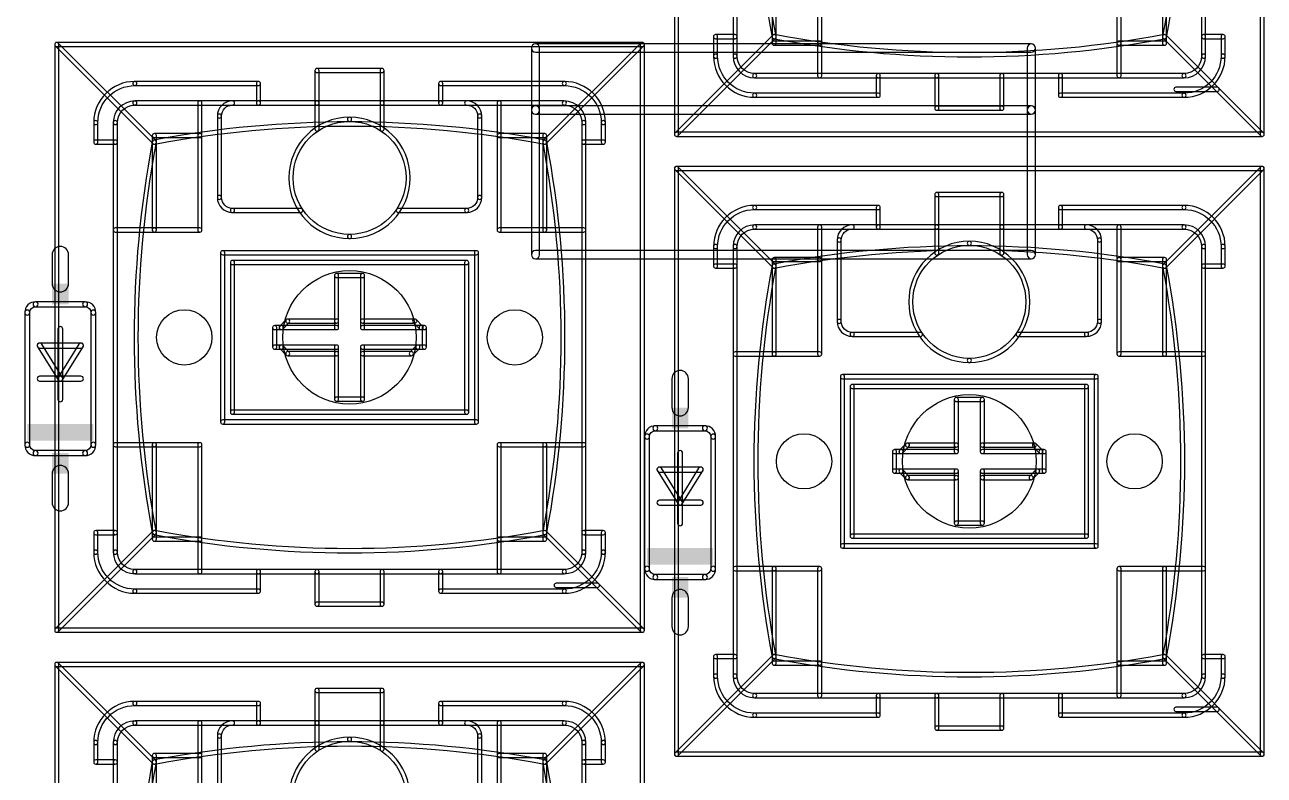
# Model space of a CAD drawing. Extents: x 0 to 160, y 0 to 100.
# Drawn here: x 89.08 to 127.17, y 47.5 to 70.56 of the extents above; entities that cross this region are included whole.
import ezdxf

# ---------------------------------------------------------------- set-up
doc = ezdxf.new("R2010")
doc.units = 0
for name, color, linetype in [('20', 7, 'CONTINUOUS'), ('21', 253, 'CONTINUOUS'), ('51', 253, 'CONTINUOUS')]:
    doc.layers.add(name, color=color, linetype=linetype)

# ---------------------------------------------------------------- blocks, each defined once
blk = doc.blocks.new('RECT')
blk.add_solid([(-0.5, -0.5), (0.5, -0.5), (-0.5, 0.5), (0.5, 0.5)])

msp = doc.modelspace()

# ---------------------------------------------------------------- linework, layer by layer
at = {"layer": '20'}
for centre, radius in [((99.06, 60.96), 2.05), ((93.98, 60.96), 0.85), ((104.14, 60.96), 0.85), ((118.11, 57.15), 2.05), ((113.03, 57.15), 0.85), ((123.19, 57.15), 0.85)]:
    msp.add_circle(centre, radius, dxfattribs=at)
at = {"layer": '21'}
for points in [[(109.1735, 67.2), (109.1735, 85.2, 1), (109.0465, 85.2), (109.0465, 67.2, 1)], [(127.0465, 85.2), (127.0465, 67.2, 1), (127.1735, 67.2), (127.1735, 85.2, 1)], [(110.9735, 70.2), (110.9735, 82.2, 1), (110.8465, 82.2), (110.8465, 70.2, 1)], [(125.2465, 82.2), (125.2465, 70.2, 1), (125.3735, 70.2), (125.3735, 82.2, 1)], [(112.0465, 72.9), (112.0465, 70, 1), (112.1735, 70), (112.1735, 72.9, 1)], [(113.4465, 72.9), (113.4465, 70, 1), (113.5735, 70), (113.5735, 72.9, 1)], [(122.6465, 72.9), (122.6465, 70, 1), (122.7735, 70), (122.7735, 72.9, 1)], [(124.0465, 72.9), (124.0465, 70, 1), (124.1735, 70), (124.1735, 72.9, 1)], [(110.3735, 69.6), (110.3735, 70.2, 1), (110.2465, 70.2), (110.2465, 69.6, 1)], [(110.91, 70.2635), (110.31, 70.2635, 1), (110.31, 70.1365), (110.91, 70.1365, 1)], [(110.9735, 69.6), (110.9735, 70.2, 1), (110.8465, 70.2), (110.8465, 69.6, 1)], [(125.2465, 70.2), (125.2465, 69.6, 1), (125.3735, 69.6), (125.3735, 70.2, 1)], [(125.31, 70.1365), (125.91, 70.1365, 1), (125.91, 70.2635), (125.31, 70.2635, 1)], [(125.8465, 70.2), (125.8465, 69.6, 1), (125.9735, 69.6), (125.9735, 70.2, 1)], [(90.06, 69.8965), (108.06, 69.8965, 1), (108.06, 70.0235), (90.06, 70.0235, 1)], [(90.1235, 51.96), (90.1235, 69.96, 1), (89.9965, 69.96), (89.9965, 51.96, 1)], [(104.775, 69.723), (120.015, 69.723, 1), (120.015, 69.977), (104.775, 69.977, 1)], [(104.902, 67.945), (104.902, 69.85, 1), (104.648, 69.85), (104.648, 67.945, 1)], [(107.9965, 69.96), (107.9965, 51.96, 1), (108.1235, 51.96), (108.1235, 69.96, 1)], [(113.51, 70.0635), (112.11, 70.0635, 1), (112.11, 69.9365), (113.51, 69.9365, 1)], [(113.4465, 70), (113.4465, 69, 1), (113.5735, 69), (113.5735, 70, 1)], [(119.888, 69.85), (119.888, 67.945, 1), (120.142, 67.945), (120.142, 69.85, 1)], [(122.6465, 70), (122.6465, 69, 1), (122.7735, 69), (122.7735, 70, 1)], [(124.11, 70.0635), (122.71, 70.0635, 1), (122.71, 69.9365), (124.11, 69.9365, 1)], [(110.3735, 69.6, 1), (110.2465, 69.6, 0.4142), (111.51, 68.3365, 1), (111.51, 68.4635, -0.4142)], [(110.9735, 69.6, 1), (110.8465, 69.6, 0.4142), (111.51, 68.9365, 1), (111.51, 69.0635, -0.4142)], [(124.71, 68.4635, 1), (124.71, 68.3365, 0.4142), (125.9735, 69.6, 1), (125.8465, 69.6, -0.4142)], [(124.71, 69.0635, 1), (124.71, 68.9365, 0.4142), (125.3735, 69.6, 1), (125.2465, 69.6, -0.4142)], [(98.06, 69.0965), (100.06, 69.0965, 1), (100.06, 69.2235), (98.06, 69.2235, 1)], [(98.1235, 68.16), (98.1235, 69.16, 1), (97.9965, 69.16), (97.9965, 68.16, 1)], [(100.1235, 68.16), (100.1235, 69.16, 1), (99.9965, 69.16), (99.9965, 68.16, 1)], [(115.31, 69.0635), (111.51, 69.0635, 1), (111.51, 68.9365), (115.31, 68.9365, 1)], [(117.11, 69.0635), (115.31, 69.0635, 1), (115.31, 68.9365), (117.11, 68.9365, 1)], [(115.3735, 68.4), (115.3735, 69, 1), (115.2465, 69), (115.2465, 68.4, 1)], [(120.91, 69.0635), (117.11, 69.0635, 1), (117.11, 68.9365), (120.91, 68.9365, 1)], [(117.1735, 68), (117.1735, 69, 1), (117.0465, 69), (117.0465, 68, 1)], [(119.1735, 68), (119.1735, 69, 1), (119.0465, 69), (119.0465, 68, 1)], [(124.71, 69.0635), (120.91, 69.0635, 1), (120.91, 68.9365), (124.71, 68.9365, 1)], [(120.9735, 68.4), (120.9735, 69, 1), (120.8465, 69), (120.8465, 68.4, 1)], [(92.46, 68.6965, 1), (92.46, 68.8235, 0.4142), (91.1965, 67.56, 1), (91.3235, 67.56, -0.4142)], [(92.46, 68.6965), (96.26, 68.6965, 1), (96.26, 68.8235), (92.46, 68.8235, 1)], [(96.3235, 68.16), (96.3235, 68.76, 1), (96.1965, 68.76), (96.1965, 68.16, 1)], [(101.86, 68.6965), (105.66, 68.6965, 1), (105.66, 68.8235), (101.86, 68.8235, 1)], [(101.9235, 68.16), (101.9235, 68.76, 1), (101.7965, 68.76), (101.7965, 68.16, 1)], [(106.7965, 67.56, 1), (106.9235, 67.56, 0.4142), (105.66, 68.8235, 1), (105.66, 68.6965, -0.4142)], [(124.46, 68.5165), (125.73, 68.5165, 1), (125.73, 68.6435), (124.46, 68.6435, 1)], [(92.46, 68.0965, 1), (92.46, 68.2235, 0.4142), (91.7965, 67.56, 1), (91.9235, 67.56, -0.4142)], [(92.46, 68.0965), (96.26, 68.0965, 1), (96.26, 68.2235), (92.46, 68.2235, 1)], [(94.3965, 68.16), (94.3965, 67.16, 1), (94.5235, 67.16), (94.5235, 68.16, 1)], [(95.46, 68.0965, 1), (95.46, 68.2235, 0.4142), (94.9965, 67.76, 1), (95.1235, 67.76, -0.4142)], [(96.26, 68.0965), (98.06, 68.0965, 1), (98.06, 68.2235), (96.26, 68.2235, 1)], [(98.06, 68.0965), (100.06, 68.0965, 1), (100.06, 68.2235), (98.06, 68.2235, 1)], [(98.1235, 67.36), (98.1235, 68.16, 1), (97.9965, 68.16), (97.9965, 67.36, 1)], [(100.06, 68.0965), (101.86, 68.0965, 1), (101.86, 68.2235), (100.06, 68.2235, 1)], [(99.9965, 68.16), (99.9965, 67.36, 1), (100.1235, 67.36), (100.1235, 68.16, 1)], [(101.86, 68.0965), (105.66, 68.0965, 1), (105.66, 68.2235), (101.86, 68.2235, 1)], [(102.9965, 67.76, 1), (103.1235, 67.76, 0.4142), (102.66, 68.2235, 1), (102.66, 68.0965, -0.4142)], [(103.5965, 68.16), (103.5965, 67.16, 1), (103.7235, 67.16), (103.7235, 68.16, 1)], [(106.1965, 67.56, 1), (106.3235, 67.56, 0.4142), (105.66, 68.2235, 1), (105.66, 68.0965, -0.4142)], [(115.31, 68.4635), (111.51, 68.4635, 1), (111.51, 68.3365), (115.31, 68.3365, 1)], [(124.71, 68.4635), (120.91, 68.4635, 1), (120.91, 68.3365), (124.71, 68.3365, 1)], [(95.1235, 65.26), (95.1235, 67.76, 1), (94.9965, 67.76), (94.9965, 65.26, 1)], [(103.1235, 65.26), (103.1235, 67.76, 1), (102.9965, 67.76), (102.9965, 65.26, 1)], [(104.902, 63.5), (104.902, 67.945, 1), (104.648, 67.945), (104.648, 63.5, 1)], [(104.775, 67.818), (120.015, 67.818, 1), (120.015, 68.072), (104.775, 68.072, 1)], [(117.11, 67.9365), (119.11, 67.9365, 1), (119.11, 68.0635), (117.11, 68.0635, 1)], [(119.888, 67.945), (119.888, 63.5, 1), (120.142, 63.5), (120.142, 67.945, 1)], [(91.3235, 66.96), (91.3235, 67.56, 1), (91.1965, 67.56), (91.1965, 66.96, 1)], [(91.9235, 66.96), (91.9235, 67.56, 1), (91.7965, 67.56), (91.7965, 66.96, 1)], [(99.06, 67.5965, 1), (99.06, 67.7235, 1), (99.06, 63.9965, 1), (99.06, 64.1235, -1)], [(99.06, 64.1235, 1), (99.06, 63.9965, 1), (99.06, 67.7235, 1), (99.06, 67.5965, -1)], [(106.1965, 67.56), (106.1965, 66.96, 1), (106.3235, 66.96), (106.3235, 67.56, 1)], [(106.7965, 67.56), (106.7965, 66.96, 1), (106.9235, 66.96), (106.9235, 67.56, 1)], [(92.9965, 67.16), (92.9965, 64.26, 1), (93.1235, 64.26), (93.1235, 67.16, 1)], [(94.46, 67.2235), (93.06, 67.2235, 1), (93.06, 67.0965), (94.46, 67.0965, 1)], [(94.3965, 67.16), (94.3965, 64.26, 1), (94.5235, 64.26), (94.5235, 67.16, 1)], [(103.5965, 67.16), (103.5965, 64.26, 1), (103.7235, 64.26), (103.7235, 67.16, 1)], [(105.06, 67.2235), (103.66, 67.2235, 1), (103.66, 67.0965), (105.06, 67.0965, 1)], [(104.9965, 67.16), (104.9965, 64.26, 1), (105.1235, 64.26), (105.1235, 67.16, 1)], [(127.11, 67.2635), (109.11, 67.2635, 1), (109.11, 67.1365), (127.11, 67.1365, 1)], [(91.86, 67.0235), (91.26, 67.0235, 1), (91.26, 66.8965), (91.86, 66.8965, 1)], [(91.9235, 54.96), (91.9235, 66.96, 1), (91.7965, 66.96), (91.7965, 54.96, 1)], [(106.1965, 66.96), (106.1965, 54.96, 1), (106.3235, 54.96), (106.3235, 66.96, 1)], [(106.26, 66.8965), (106.86, 66.8965, 1), (106.86, 67.0235), (106.26, 67.0235, 1)], [(109.11, 66.0865), (127.11, 66.0865, 1), (127.11, 66.2135), (109.11, 66.2135, 1)], [(109.1735, 48.15), (109.1735, 66.15, 1), (109.0465, 66.15), (109.0465, 48.15, 1)], [(127.0465, 66.15), (127.0465, 48.15, 1), (127.1735, 48.15), (127.1735, 66.15, 1)], [(95.1235, 65.26, 1), (94.9965, 65.26, 0.4142), (95.46, 64.7965, 1), (95.46, 64.9235, -0.4142)], [(102.66, 64.9235, 1), (102.66, 64.7965, 0.4142), (103.1235, 65.26, 1), (102.9965, 65.26, -0.4142)], [(117.11, 65.2865), (119.11, 65.2865, 1), (119.11, 65.4135), (117.11, 65.4135, 1)], [(117.1735, 64.35), (117.1735, 65.35, 1), (117.0465, 65.35), (117.0465, 64.35, 1)], [(119.1735, 64.35), (119.1735, 65.35, 1), (119.0465, 65.35), (119.0465, 64.35, 1)], [(95.46, 64.7965), (97.56, 64.7965, 1), (97.56, 64.9235), (95.46, 64.9235, 1)], [(100.56, 64.7965), (102.66, 64.7965, 1), (102.66, 64.9235), (100.56, 64.9235, 1)], [(111.51, 64.8865, 1), (111.51, 65.0135, 0.4142), (110.2465, 63.75, 1), (110.3735, 63.75, -0.4142)], [(111.51, 64.8865), (115.31, 64.8865, 1), (115.31, 65.0135), (111.51, 65.0135, 1)], [(115.3735, 64.35), (115.3735, 64.95, 1), (115.2465, 64.95), (115.2465, 64.35, 1)], [(120.91, 64.8865), (124.71, 64.8865, 1), (124.71, 65.0135), (120.91, 65.0135, 1)], [(120.9735, 64.35), (120.9735, 64.95, 1), (120.8465, 64.95), (120.8465, 64.35, 1)], [(125.8465, 63.75, 1), (125.9735, 63.75, 0.4142), (124.71, 65.0135, 1), (124.71, 64.8865, -0.4142)], [(111.51, 64.2865, 1), (111.51, 64.4135, 0.4142), (110.8465, 63.75, 1), (110.9735, 63.75, -0.4142)], [(111.51, 64.2865), (115.31, 64.2865, 1), (115.31, 64.4135), (111.51, 64.4135, 1)], [(113.4465, 64.35), (113.4465, 63.35, 1), (113.5735, 63.35), (113.5735, 64.35, 1)], [(114.51, 64.2865, 1), (114.51, 64.4135, 0.4142), (114.0465, 63.95, 1), (114.1735, 63.95, -0.4142)], [(115.31, 64.2865), (117.11, 64.2865, 1), (117.11, 64.4135), (115.31, 64.4135, 1)], [(117.11, 64.2865), (119.11, 64.2865, 1), (119.11, 64.4135), (117.11, 64.4135, 1)], [(117.1735, 63.55), (117.1735, 64.35, 1), (117.0465, 64.35), (117.0465, 63.55, 1)], [(119.11, 64.2865), (120.91, 64.2865, 1), (120.91, 64.4135), (119.11, 64.4135, 1)], [(119.0465, 64.35), (119.0465, 63.55, 1), (119.1735, 63.55), (119.1735, 64.35, 1)], [(120.91, 64.2865), (124.71, 64.2865, 1), (124.71, 64.4135), (120.91, 64.4135, 1)], [(122.0465, 63.95, 1), (122.1735, 63.95, 0.4142), (121.71, 64.4135, 1), (121.71, 64.2865, -0.4142)], [(122.6465, 64.35), (122.6465, 63.35, 1), (122.7735, 63.35), (122.7735, 64.35, 1)], [(125.2465, 63.75, 1), (125.3735, 63.75, 0.4142), (124.71, 64.4135, 1), (124.71, 64.2865, -0.4142)], [(93.06, 64.3235), (91.86, 64.3235, 1), (91.86, 64.1965), (93.06, 64.1965, 1)], [(94.46, 64.3235), (93.06, 64.3235, 1), (93.06, 64.1965), (94.46, 64.1965, 1)], [(105.06, 64.3235), (103.66, 64.3235, 1), (103.66, 64.1965), (105.06, 64.1965, 1)], [(106.26, 64.3235), (105.06, 64.3235, 1), (105.06, 64.1965), (106.26, 64.1965, 1)], [(114.1735, 61.45), (114.1735, 63.95, 1), (114.0465, 63.95), (114.0465, 61.45, 1)], [(122.1735, 61.45), (122.1735, 63.95, 1), (122.0465, 63.95), (122.0465, 61.45, 1)], [(95.2235, 58.36), (95.2235, 63.56, 1), (95.0965, 63.56), (95.0965, 58.36, 1)], [(95.16, 63.4965), (102.96, 63.4965, 1), (102.96, 63.6235), (95.16, 63.6235, 1)], [(102.8965, 63.56), (102.8965, 58.36, 1), (103.0235, 58.36), (103.0235, 63.56, 1)], [(120.015, 63.627), (104.775, 63.627, 1), (104.775, 63.373), (120.015, 63.373, 1)], [(110.3735, 63.15), (110.3735, 63.75, 1), (110.2465, 63.75), (110.2465, 63.15, 1)], [(110.9735, 63.15), (110.9735, 63.75, 1), (110.8465, 63.75), (110.8465, 63.15, 1)], [(118.11, 63.7865, 1), (118.11, 63.9135, 1), (118.11, 60.1865, 1), (118.11, 60.3135, -1)], [(118.11, 60.3135, 1), (118.11, 60.1865, 1), (118.11, 63.9135, 1), (118.11, 63.7865, -1)], [(125.2465, 63.75), (125.2465, 63.15, 1), (125.3735, 63.15), (125.3735, 63.75, 1)], [(125.8465, 63.75), (125.8465, 63.15, 1), (125.9735, 63.15), (125.9735, 63.75, 1)], [(95.5235, 58.66), (95.5235, 63.26, 1), (95.3965, 63.26), (95.3965, 58.66, 1)], [(95.46, 63.1965), (102.66, 63.1965, 1), (102.66, 63.3235), (95.46, 63.3235, 1)], [(102.5965, 63.26), (102.5965, 58.66, 1), (102.7235, 58.66), (102.7235, 63.26, 1)], [(112.0465, 63.35), (112.0465, 60.45, 1), (112.1735, 60.45), (112.1735, 63.35, 1)], [(113.51, 63.4135), (112.11, 63.4135, 1), (112.11, 63.2865), (113.51, 63.2865, 1)], [(113.4465, 63.35), (113.4465, 60.45, 1), (113.5735, 60.45), (113.5735, 63.35, 1)], [(122.6465, 63.35), (122.6465, 60.45, 1), (122.7735, 60.45), (122.7735, 63.35, 1)], [(124.11, 63.4135), (122.71, 63.4135, 1), (122.71, 63.2865), (124.11, 63.2865, 1)], [(124.0465, 63.35), (124.0465, 60.45, 1), (124.1735, 60.45), (124.1735, 63.35, 1)], [(98.7235, 61.46), (98.7235, 62.86, 1), (98.5965, 62.86), (98.5965, 61.46, 1)], [(98.66, 62.7965), (99.46, 62.7965, 1), (99.46, 62.9235), (98.66, 62.9235, 1)], [(99.3965, 62.86), (99.3965, 61.46, 1), (99.5235, 61.46), (99.5235, 62.86, 1)], [(110.91, 63.2135), (110.31, 63.2135, 1), (110.31, 63.0865), (110.91, 63.0865, 1)], [(110.9735, 51.15), (110.9735, 63.15, 1), (110.8465, 63.15), (110.8465, 51.15, 1)], [(125.2465, 63.15), (125.2465, 51.15, 1), (125.3735, 51.15), (125.3735, 63.15, 1)], [(125.31, 63.0865), (125.91, 63.0865, 1), (125.91, 63.2135), (125.31, 63.2135, 1)], [(89.408, 61.8998, 1), (89.408, 62.0522, 0.4142), (89.0778, 61.722, 1), (89.2302, 61.722, -0.4142)], [(89.2302, 57.658), (89.2302, 61.722, 1), (89.0778, 61.722), (89.0778, 57.658, 1)], [(89.408, 61.8998), (90.932, 61.8998, 1), (90.932, 62.0522), (89.408, 62.0522, 1)], [(91.1098, 61.722, 1), (91.2622, 61.722, 0.4142), (90.932, 62.0522, 1), (90.932, 61.8998, -0.4142)], [(91.2622, 57.658), (91.2622, 61.722, 1), (91.1098, 61.722), (91.1098, 57.658, 1)], [(97.1151, 61.5049), (96.9151, 61.3049, 1), (97.0049, 61.2151), (97.2049, 61.4151, 1)], [(98.66, 61.5235), (97.16, 61.5235, 1), (97.16, 61.3965), (98.66, 61.3965, 1)], [(98.7235, 61.26), (98.7235, 61.46, 1), (98.5965, 61.46), (98.5965, 61.26, 1)], [(99.3965, 61.46), (99.3965, 61.26, 1), (99.5235, 61.26), (99.5235, 61.46, 1)], [(101.06, 61.5235), (99.46, 61.5235, 1), (99.46, 61.3965), (101.06, 61.3965, 1)], [(101.3049, 61.3049), (101.1049, 61.5049, 1), (101.0151, 61.4151), (101.2151, 61.2151, 1)], [(114.1735, 61.45, 1), (114.0465, 61.45, 0.4142), (114.51, 60.9865, 1), (114.51, 61.1135, -0.4142)], [(121.71, 61.1135, 1), (121.71, 60.9865, 0.4142), (122.1735, 61.45, 1), (122.0465, 61.45, -0.4142)], [(90.2462, 59.69), (90.2462, 61.214, 1), (90.0938, 61.214), (90.0938, 59.69, 1)], [(96.8235, 60.66), (96.8235, 61.26, 1), (96.6965, 61.26), (96.6965, 60.66, 1)], [(96.76, 61.1965), (96.96, 61.1965, 1), (96.96, 61.3235), (96.76, 61.3235, 1)], [(96.96, 61.1965), (98.66, 61.1965, 1), (98.66, 61.3235), (96.96, 61.3235, 1)], [(99.46, 61.1965), (101.26, 61.1965, 1), (101.26, 61.3235), (99.46, 61.3235, 1)], [(101.36, 61.3235), (101.26, 61.3235, 1), (101.26, 61.1965), (101.36, 61.1965, 1)], [(101.2965, 61.26), (101.2965, 60.66, 1), (101.4235, 60.66), (101.4235, 61.26, 1)], [(114.51, 60.9865), (116.61, 60.9865, 1), (116.61, 61.1135), (114.51, 61.1135, 1)], [(119.61, 60.9865), (121.71, 60.9865, 1), (121.71, 61.1135), (119.61, 61.1135, 1)], [(89.535, 60.6298), (90.805, 60.6298, 1), (90.805, 60.7822), (89.535, 60.7822, 1)], [(90.2346, 59.7304), (89.5996, 60.7464, 1), (89.4704, 60.6656), (90.1054, 59.6496, 1)], [(90.7404, 60.7464), (90.1054, 59.7304, 1), (90.2346, 59.6496), (90.8696, 60.6656, 1)], [(96.96, 60.7235), (96.76, 60.7235, 1), (96.76, 60.5965), (96.96, 60.5965, 1)], [(98.66, 60.7235), (96.96, 60.7235, 1), (96.96, 60.5965), (98.66, 60.5965, 1)], [(96.9151, 60.6151), (97.1151, 60.4151, 1), (97.2049, 60.5049), (97.0049, 60.7049, 1)], [(98.7235, 60.46), (98.7235, 60.66, 1), (98.5965, 60.66), (98.5965, 60.46, 1)], [(101.16, 60.7235), (99.46, 60.7235, 1), (99.46, 60.5965), (101.16, 60.5965, 1)], [(99.3965, 60.66), (99.3965, 60.46, 1), (99.5235, 60.46), (99.5235, 60.66, 1)], [(101.1151, 60.7049), (100.9151, 60.5049, 1), (101.0049, 60.4151), (101.2049, 60.6151, 1)], [(101.36, 60.7235), (101.16, 60.7235, 1), (101.16, 60.5965), (101.36, 60.5965, 1)], [(98.66, 60.5235), (97.16, 60.5235, 1), (97.16, 60.3965), (98.66, 60.3965, 1)], [(98.7235, 59.06), (98.7235, 60.46, 1), (98.5965, 60.46), (98.5965, 59.06, 1)], [(99.3965, 60.46), (99.3965, 59.06, 1), (99.5235, 59.06), (99.5235, 60.46, 1)], [(100.96, 60.5235), (99.46, 60.5235, 1), (99.46, 60.3965), (100.96, 60.3965, 1)], [(112.11, 60.5135), (110.91, 60.5135, 1), (110.91, 60.3865), (112.11, 60.3865, 1)], [(113.51, 60.5135), (112.11, 60.5135, 1), (112.11, 60.3865), (113.51, 60.3865, 1)], [(124.11, 60.5135), (122.71, 60.5135, 1), (122.71, 60.3865), (124.11, 60.3865, 1)], [(125.31, 60.5135), (124.11, 60.5135, 1), (124.11, 60.3865), (125.31, 60.3865, 1)], [(114.2735, 54.55), (114.2735, 59.75, 1), (114.1465, 59.75), (114.1465, 54.55, 1)], [(114.21, 59.6865), (122.01, 59.6865, 1), (122.01, 59.8135), (114.21, 59.8135, 1)], [(121.9465, 59.75), (121.9465, 54.55, 1), (122.0735, 54.55), (122.0735, 59.75, 1)], [(89.535, 59.6138), (90.17, 59.6138, 1), (90.17, 59.7662), (89.535, 59.7662, 1)], [(90.2462, 59.055), (90.2462, 59.69, 1), (90.0938, 59.69), (90.0938, 59.055, 1)], [(90.17, 59.6138), (90.805, 59.6138, 1), (90.805, 59.7662), (90.17, 59.7662, 1)], [(114.5735, 54.85), (114.5735, 59.45, 1), (114.4465, 59.45), (114.4465, 54.85, 1)], [(114.51, 59.3865), (121.71, 59.3865, 1), (121.71, 59.5135), (114.51, 59.5135, 1)], [(121.6465, 59.45), (121.6465, 54.85, 1), (121.7735, 54.85), (121.7735, 59.45, 1)], [(99.46, 59.1235), (98.66, 59.1235, 1), (98.66, 58.9965), (99.46, 58.9965, 1)], [(117.7735, 57.65), (117.7735, 59.05, 1), (117.6465, 59.05), (117.6465, 57.65, 1)], [(117.71, 58.9865), (118.51, 58.9865, 1), (118.51, 59.1135), (117.71, 59.1135, 1)], [(118.4465, 59.05), (118.4465, 57.65, 1), (118.5735, 57.65), (118.5735, 59.05, 1)], [(102.66, 58.7235), (95.46, 58.7235, 1), (95.46, 58.5965), (102.66, 58.5965, 1)], [(102.96, 58.4235), (95.16, 58.4235, 1), (95.16, 58.2965), (102.96, 58.2965, 1)], [(108.458, 58.0898, 1), (108.458, 58.2422, 0.4142), (108.1278, 57.912, 1), (108.2802, 57.912, -0.4142)], [(108.2802, 53.848), (108.2802, 57.912, 1), (108.1278, 57.912), (108.1278, 53.848, 1)], [(108.458, 58.0898), (109.982, 58.0898, 1), (109.982, 58.2422), (108.458, 58.2422, 1)], [(110.1598, 57.912, 1), (110.3122, 57.912, 0.4142), (109.982, 58.2422, 1), (109.982, 58.0898, -0.4142)], [(110.3122, 53.848), (110.3122, 57.912, 1), (110.1598, 57.912), (110.1598, 53.848, 1)], [(89.2302, 57.658, 1), (89.0778, 57.658, 0.4142), (89.408, 57.3278, 1), (89.408, 57.4802, -0.4142)], [(90.932, 57.4802, 1), (90.932, 57.3278, 0.4142), (91.2622, 57.658, 1), (91.1098, 57.658, -0.4142)], [(93.06, 57.7235), (91.86, 57.7235, 1), (91.86, 57.5965), (93.06, 57.5965, 1)], [(94.46, 57.7235), (93.06, 57.7235, 1), (93.06, 57.5965), (94.46, 57.5965, 1)], [(92.9965, 57.66), (92.9965, 54.76, 1), (93.1235, 54.76), (93.1235, 57.66, 1)], [(94.3965, 57.66), (94.3965, 54.76, 1), (94.5235, 54.76), (94.5235, 57.66, 1)], [(105.06, 57.7235), (103.66, 57.7235, 1), (103.66, 57.5965), (105.06, 57.5965, 1)], [(103.5965, 57.66), (103.5965, 54.76, 1), (103.7235, 54.76), (103.7235, 57.66, 1)], [(106.26, 57.7235), (105.06, 57.7235, 1), (105.06, 57.5965), (106.26, 57.5965, 1)], [(104.9965, 57.66), (104.9965, 54.76, 1), (105.1235, 54.76), (105.1235, 57.66, 1)], [(116.1651, 57.6949), (115.9651, 57.4949, 1), (116.0549, 57.4051), (116.2549, 57.6051, 1)], [(117.71, 57.7135), (116.21, 57.7135, 1), (116.21, 57.5865), (117.71, 57.5865, 1)], [(117.7735, 57.45), (117.7735, 57.65, 1), (117.6465, 57.65), (117.6465, 57.45, 1)], [(118.4465, 57.65), (118.4465, 57.45, 1), (118.5735, 57.45), (118.5735, 57.65, 1)], [(120.11, 57.7135), (118.51, 57.7135, 1), (118.51, 57.5865), (120.11, 57.5865, 1)], [(120.3549, 57.4949), (120.1549, 57.6949, 1), (120.0651, 57.6051), (120.2651, 57.4051, 1)], [(89.408, 57.3278), (90.932, 57.3278, 1), (90.932, 57.4802), (89.408, 57.4802, 1)], [(109.2962, 55.88), (109.2962, 57.404, 1), (109.1438, 57.404), (109.1438, 55.88, 1)], [(115.8735, 56.85), (115.8735, 57.45, 1), (115.7465, 57.45), (115.7465, 56.85, 1)], [(115.81, 57.3865), (116.01, 57.3865, 1), (116.01, 57.5135), (115.81, 57.5135, 1)], [(116.01, 57.3865), (117.71, 57.3865, 1), (117.71, 57.5135), (116.01, 57.5135, 1)], [(118.51, 57.3865), (120.31, 57.3865, 1), (120.31, 57.5135), (118.51, 57.5135, 1)], [(120.41, 57.5135), (120.31, 57.5135, 1), (120.31, 57.3865), (120.41, 57.3865, 1)], [(120.3465, 57.45), (120.3465, 56.85, 1), (120.4735, 56.85), (120.4735, 57.45, 1)], [(108.585, 56.8198), (109.855, 56.8198, 1), (109.855, 56.9722), (108.585, 56.9722, 1)], [(109.2846, 55.9204), (108.6496, 56.9364, 1), (108.5204, 56.8556), (109.1554, 55.8396, 1)], [(109.7904, 56.9364), (109.1554, 55.9204, 1), (109.2846, 55.8396), (109.9196, 56.8556, 1)], [(116.01, 56.9135), (115.81, 56.9135, 1), (115.81, 56.7865), (116.01, 56.7865, 1)], [(117.71, 56.9135), (116.01, 56.9135, 1), (116.01, 56.7865), (117.71, 56.7865, 1)], [(115.9651, 56.8051), (116.1651, 56.6051, 1), (116.2549, 56.6949), (116.0549, 56.8949, 1)], [(117.7735, 56.65), (117.7735, 56.85, 1), (117.6465, 56.85), (117.6465, 56.65, 1)], [(120.21, 56.9135), (118.51, 56.9135, 1), (118.51, 56.7865), (120.21, 56.7865, 1)], [(118.4465, 56.85), (118.4465, 56.65, 1), (118.5735, 56.65), (118.5735, 56.85, 1)], [(120.1651, 56.8949), (119.9651, 56.6949, 1), (120.0549, 56.6051), (120.2549, 56.8051, 1)], [(120.41, 56.9135), (120.21, 56.9135, 1), (120.21, 56.7865), (120.41, 56.7865, 1)], [(117.71, 56.7135), (116.21, 56.7135, 1), (116.21, 56.5865), (117.71, 56.5865, 1)], [(117.7735, 55.25), (117.7735, 56.65, 1), (117.6465, 56.65), (117.6465, 55.25, 1)], [(118.4465, 56.65), (118.4465, 55.25, 1), (118.5735, 55.25), (118.5735, 56.65, 1)], [(120.01, 56.7135), (118.51, 56.7135, 1), (118.51, 56.5865), (120.01, 56.5865, 1)], [(108.585, 55.8038), (109.22, 55.8038, 1), (109.22, 55.9562), (108.585, 55.9562, 1)], [(109.2962, 55.245), (109.2962, 55.88, 1), (109.1438, 55.88), (109.1438, 55.245, 1)], [(109.22, 55.8038), (109.855, 55.8038, 1), (109.855, 55.9562), (109.22, 55.9562, 1)], [(118.51, 55.3135), (117.71, 55.3135, 1), (117.71, 55.1865), (118.51, 55.1865, 1)], [(91.3235, 54.36), (91.3235, 54.96, 1), (91.1965, 54.96), (91.1965, 54.36, 1)], [(91.86, 55.0235), (91.26, 55.0235, 1), (91.26, 54.8965), (91.86, 54.8965, 1)], [(91.9235, 54.36), (91.9235, 54.96, 1), (91.7965, 54.96), (91.7965, 54.36, 1)], [(106.1965, 54.96), (106.1965, 54.36, 1), (106.3235, 54.36), (106.3235, 54.96, 1)], [(106.26, 54.8965), (106.86, 54.8965, 1), (106.86, 55.0235), (106.26, 55.0235, 1)], [(106.7965, 54.96), (106.7965, 54.36, 1), (106.9235, 54.36), (106.9235, 54.96, 1)], [(121.71, 54.9135), (114.51, 54.9135, 1), (114.51, 54.7865), (121.71, 54.7865, 1)], [(94.46, 54.8235), (93.06, 54.8235, 1), (93.06, 54.6965), (94.46, 54.6965, 1)], [(94.3965, 54.76), (94.3965, 53.76, 1), (94.5235, 53.76), (94.5235, 54.76, 1)], [(103.5965, 54.76), (103.5965, 53.76, 1), (103.7235, 53.76), (103.7235, 54.76, 1)], [(105.06, 54.8235), (103.66, 54.8235, 1), (103.66, 54.6965), (105.06, 54.6965, 1)], [(122.01, 54.6135), (114.21, 54.6135, 1), (114.21, 54.4865), (122.01, 54.4865, 1)], [(91.3235, 54.36, 1), (91.1965, 54.36, 0.4142), (92.46, 53.0965, 1), (92.46, 53.2235, -0.4142)], [(91.9235, 54.36, 1), (91.7965, 54.36, 0.4142), (92.46, 53.6965, 1), (92.46, 53.8235, -0.4142)], [(105.66, 53.2235, 1), (105.66, 53.0965, 0.4142), (106.9235, 54.36, 1), (106.7965, 54.36, -0.4142)], [(105.66, 53.8235, 1), (105.66, 53.6965, 0.4142), (106.3235, 54.36, 1), (106.1965, 54.36, -0.4142)], [(96.26, 53.8235), (92.46, 53.8235, 1), (92.46, 53.6965), (96.26, 53.6965, 1)], [(98.06, 53.8235), (96.26, 53.8235, 1), (96.26, 53.6965), (98.06, 53.6965, 1)], [(96.3235, 53.16), (96.3235, 53.76, 1), (96.1965, 53.76), (96.1965, 53.16, 1)], [(101.86, 53.8235), (98.06, 53.8235, 1), (98.06, 53.6965), (101.86, 53.6965, 1)], [(98.1235, 52.76), (98.1235, 53.76, 1), (97.9965, 53.76), (97.9965, 52.76, 1)], [(100.1235, 52.76), (100.1235, 53.76, 1), (99.9965, 53.76), (99.9965, 52.76, 1)], [(105.66, 53.8235), (101.86, 53.8235, 1), (101.86, 53.6965), (105.66, 53.6965, 1)], [(101.9235, 53.16), (101.9235, 53.76, 1), (101.7965, 53.76), (101.7965, 53.16, 1)], [(108.2802, 53.848, 1), (108.1278, 53.848, 0.4142), (108.458, 53.5178, 1), (108.458, 53.6702, -0.4142)], [(109.982, 53.6702, 1), (109.982, 53.5178, 0.4142), (110.3122, 53.848, 1), (110.1598, 53.848, -0.4142)], [(112.11, 53.9135), (110.91, 53.9135, 1), (110.91, 53.7865), (112.11, 53.7865, 1)], [(113.51, 53.9135), (112.11, 53.9135, 1), (112.11, 53.7865), (113.51, 53.7865, 1)], [(112.0465, 53.85), (112.0465, 50.95, 1), (112.1735, 50.95), (112.1735, 53.85, 1)], [(113.4465, 53.85), (113.4465, 50.95, 1), (113.5735, 50.95), (113.5735, 53.85, 1)], [(124.11, 53.9135), (122.71, 53.9135, 1), (122.71, 53.7865), (124.11, 53.7865, 1)], [(122.6465, 53.85), (122.6465, 50.95, 1), (122.7735, 50.95), (122.7735, 53.85, 1)], [(125.31, 53.9135), (124.11, 53.9135, 1), (124.11, 53.7865), (125.31, 53.7865, 1)], [(124.0465, 53.85), (124.0465, 50.95, 1), (124.1735, 50.95), (124.1735, 53.85, 1)], [(105.41, 53.2765), (106.68, 53.2765, 1), (106.68, 53.4035), (105.41, 53.4035, 1)], [(108.458, 53.5178), (109.982, 53.5178, 1), (109.982, 53.6702), (108.458, 53.6702, 1)], [(96.26, 53.2235), (92.46, 53.2235, 1), (92.46, 53.0965), (96.26, 53.0965, 1)], [(105.66, 53.2235), (101.86, 53.2235, 1), (101.86, 53.0965), (105.66, 53.0965, 1)], [(98.06, 52.6965), (100.06, 52.6965, 1), (100.06, 52.8235), (98.06, 52.8235, 1)], [(108.06, 52.0235), (90.06, 52.0235, 1), (90.06, 51.8965), (108.06, 51.8965, 1)], [(110.3735, 50.55), (110.3735, 51.15, 1), (110.2465, 51.15), (110.2465, 50.55, 1)], [(110.91, 51.2135), (110.31, 51.2135, 1), (110.31, 51.0865), (110.91, 51.0865, 1)], [(110.9735, 50.55), (110.9735, 51.15, 1), (110.8465, 51.15), (110.8465, 50.55, 1)], [(125.2465, 51.15), (125.2465, 50.55, 1), (125.3735, 50.55), (125.3735, 51.15, 1)], [(125.31, 51.0865), (125.91, 51.0865, 1), (125.91, 51.2135), (125.31, 51.2135, 1)], [(125.8465, 51.15), (125.8465, 50.55, 1), (125.9735, 50.55), (125.9735, 51.15, 1)], [(90.06, 50.8465), (108.06, 50.8465, 1), (108.06, 50.9735), (90.06, 50.9735, 1)], [(90.1235, 32.91), (90.1235, 50.91, 1), (89.9965, 50.91), (89.9965, 32.91, 1)], [(107.9965, 50.91), (107.9965, 32.91, 1), (108.1235, 32.91), (108.1235, 50.91, 1)], [(113.51, 51.0135), (112.11, 51.0135, 1), (112.11, 50.8865), (113.51, 50.8865, 1)], [(113.4465, 50.95), (113.4465, 49.95, 1), (113.5735, 49.95), (113.5735, 50.95, 1)], [(122.6465, 50.95), (122.6465, 49.95, 1), (122.7735, 49.95), (122.7735, 50.95, 1)], [(124.11, 51.0135), (122.71, 51.0135, 1), (122.71, 50.8865), (124.11, 50.8865, 1)], [(110.3735, 50.55, 1), (110.2465, 50.55, 0.4142), (111.51, 49.2865, 1), (111.51, 49.4135, -0.4142)], [(110.9735, 50.55, 1), (110.8465, 50.55, 0.4142), (111.51, 49.8865, 1), (111.51, 50.0135, -0.4142)], [(124.71, 49.4135, 1), (124.71, 49.2865, 0.4142), (125.9735, 50.55, 1), (125.8465, 50.55, -0.4142)], [(124.71, 50.0135, 1), (124.71, 49.8865, 0.4142), (125.3735, 50.55, 1), (125.2465, 50.55, -0.4142)], [(98.06, 50.0465), (100.06, 50.0465, 1), (100.06, 50.1735), (98.06, 50.1735, 1)], [(98.1235, 49.11), (98.1235, 50.11, 1), (97.9965, 50.11), (97.9965, 49.11, 1)], [(100.1235, 49.11), (100.1235, 50.11, 1), (99.9965, 50.11), (99.9965, 49.11, 1)], [(115.31, 50.0135), (111.51, 50.0135, 1), (111.51, 49.8865), (115.31, 49.8865, 1)], [(117.11, 50.0135), (115.31, 50.0135, 1), (115.31, 49.8865), (117.11, 49.8865, 1)], [(115.3735, 49.35), (115.3735, 49.95, 1), (115.2465, 49.95), (115.2465, 49.35, 1)], [(120.91, 50.0135), (117.11, 50.0135, 1), (117.11, 49.8865), (120.91, 49.8865, 1)], [(117.1735, 48.95), (117.1735, 49.95, 1), (117.0465, 49.95), (117.0465, 48.95, 1)], [(119.1735, 48.95), (119.1735, 49.95, 1), (119.0465, 49.95), (119.0465, 48.95, 1)], [(124.71, 50.0135), (120.91, 50.0135, 1), (120.91, 49.8865), (124.71, 49.8865, 1)], [(120.9735, 49.35), (120.9735, 49.95, 1), (120.8465, 49.95), (120.8465, 49.35, 1)], [(92.46, 49.6465, 1), (92.46, 49.7735, 0.4142), (91.1965, 48.51, 1), (91.3235, 48.51, -0.4142)], [(92.46, 49.6465), (96.26, 49.6465, 1), (96.26, 49.7735), (92.46, 49.7735, 1)], [(96.3235, 49.11), (96.3235, 49.71, 1), (96.1965, 49.71), (96.1965, 49.11, 1)], [(101.86, 49.6465), (105.66, 49.6465, 1), (105.66, 49.7735), (101.86, 49.7735, 1)], [(101.9235, 49.11), (101.9235, 49.71, 1), (101.7965, 49.71), (101.7965, 49.11, 1)], [(106.7965, 48.51, 1), (106.9235, 48.51, 0.4142), (105.66, 49.7735, 1), (105.66, 49.6465, -0.4142)], [(124.46, 49.4665), (125.73, 49.4665, 1), (125.73, 49.5935), (124.46, 49.5935, 1)], [(92.46, 49.0465, 1), (92.46, 49.1735, 0.4142), (91.7965, 48.51, 1), (91.9235, 48.51, -0.4142)], [(92.46, 49.0465), (96.26, 49.0465, 1), (96.26, 49.1735), (92.46, 49.1735, 1)], [(94.3965, 49.11), (94.3965, 48.11, 1), (94.5235, 48.11), (94.5235, 49.11, 1)], [(95.46, 49.0465, 1), (95.46, 49.1735, 0.4142), (94.9965, 48.71, 1), (95.1235, 48.71, -0.4142)], [(96.26, 49.0465), (98.06, 49.0465, 1), (98.06, 49.1735), (96.26, 49.1735, 1)], [(98.06, 49.0465), (100.06, 49.0465, 1), (100.06, 49.1735), (98.06, 49.1735, 1)], [(98.1235, 48.31), (98.1235, 49.11, 1), (97.9965, 49.11), (97.9965, 48.31, 1)], [(100.06, 49.0465), (101.86, 49.0465, 1), (101.86, 49.1735), (100.06, 49.1735, 1)], [(99.9965, 49.11), (99.9965, 48.31, 1), (100.1235, 48.31), (100.1235, 49.11, 1)], [(101.86, 49.0465), (105.66, 49.0465, 1), (105.66, 49.1735), (101.86, 49.1735, 1)], [(102.9965, 48.71, 1), (103.1235, 48.71, 0.4142), (102.66, 49.1735, 1), (102.66, 49.0465, -0.4142)], [(103.5965, 49.11), (103.5965, 48.11, 1), (103.7235, 48.11), (103.7235, 49.11, 1)], [(106.1965, 48.51, 1), (106.3235, 48.51, 0.4142), (105.66, 49.1735, 1), (105.66, 49.0465, -0.4142)], [(115.31, 49.4135), (111.51, 49.4135, 1), (111.51, 49.2865), (115.31, 49.2865, 1)], [(124.71, 49.4135), (120.91, 49.4135, 1), (120.91, 49.2865), (124.71, 49.2865, 1)], [(95.1235, 46.21), (95.1235, 48.71, 1), (94.9965, 48.71), (94.9965, 46.21, 1)], [(103.1235, 46.21), (103.1235, 48.71, 1), (102.9965, 48.71), (102.9965, 46.21, 1)], [(117.11, 48.8865), (119.11, 48.8865, 1), (119.11, 49.0135), (117.11, 49.0135, 1)], [(91.3235, 47.91), (91.3235, 48.51, 1), (91.1965, 48.51), (91.1965, 47.91, 1)], [(91.9235, 47.91), (91.9235, 48.51, 1), (91.7965, 48.51), (91.7965, 47.91, 1)], [(99.06, 48.5465, 1), (99.06, 48.6735, 1), (99.06, 44.9465, 1), (99.06, 45.0735, -1)], [(99.06, 45.0735, 1), (99.06, 44.9465, 1), (99.06, 48.6735, 1), (99.06, 48.5465, -1)], [(106.1965, 48.51), (106.1965, 47.91, 1), (106.3235, 47.91), (106.3235, 48.51, 1)], [(106.7965, 48.51), (106.7965, 47.91, 1), (106.9235, 47.91), (106.9235, 48.51, 1)], [(92.9965, 48.11), (92.9965, 45.21, 1), (93.1235, 45.21), (93.1235, 48.11, 1)], [(94.46, 48.1735), (93.06, 48.1735, 1), (93.06, 48.0465), (94.46, 48.0465, 1)], [(94.3965, 48.11), (94.3965, 45.21, 1), (94.5235, 45.21), (94.5235, 48.11, 1)], [(103.5965, 48.11), (103.5965, 45.21, 1), (103.7235, 45.21), (103.7235, 48.11, 1)], [(105.06, 48.1735), (103.66, 48.1735, 1), (103.66, 48.0465), (105.06, 48.0465, 1)], [(104.9965, 48.11), (104.9965, 45.21, 1), (105.1235, 45.21), (105.1235, 48.11, 1)], [(127.11, 48.2135), (109.11, 48.2135, 1), (109.11, 48.0865), (127.11, 48.0865, 1)], [(91.86, 47.9735), (91.26, 47.9735, 1), (91.26, 47.8465), (91.86, 47.8465, 1)], [(91.9235, 35.91), (91.9235, 47.91, 1), (91.7965, 47.91), (91.7965, 35.91, 1)], [(106.1965, 47.91), (106.1965, 35.91, 1), (106.3235, 35.91), (106.3235, 47.91, 1)], [(106.26, 47.8465), (106.86, 47.8465, 1), (106.86, 47.9735), (106.26, 47.9735, 1)]]:
    msp.add_lwpolyline(points, format="xyb", close=True, dxfattribs=at)
at = {"layer": '51'}
for points in [[(112.1724, 82.1883, 1), (112.0476, 82.2117, 0.0929), (112.0476, 70.1883, 1), (112.1724, 70.2117, -0.0929)], [(124.0476, 70.2117, 1), (124.1724, 70.1883, 0.0929), (124.1724, 82.2117, 1), (124.0476, 82.1883, -0.0929)], [(109.1549, 67.1551), (112.1549, 70.1551, 1), (112.0651, 70.2449), (109.0651, 67.2449, 1)], [(112.1217, 70.2624, 1), (112.0983, 70.1376, 0.0929), (124.1217, 70.1376, 1), (124.0983, 70.2624, -0.0929)], [(124.0651, 70.1551), (127.0651, 67.1551, 1), (127.1549, 67.2449), (124.1549, 70.2449, 1)], [(90.0151, 69.9151), (93.0151, 66.9151, 1), (93.1049, 67.0049), (90.1049, 70.0049, 1)], [(105.1049, 66.9151), (108.1049, 69.9151, 1), (108.0151, 70.0049), (105.0151, 67.0049, 1)], [(105.0483, 66.8976, 1), (105.0717, 67.0224, 0.0929), (93.0483, 67.0224, 1), (93.0717, 66.8976, -0.0929)], [(93.1224, 66.9483, 1), (92.9976, 66.9717, 0.0929), (92.9976, 54.9483, 1), (93.1224, 54.9717, -0.0929)], [(104.9976, 54.9717, 1), (105.1224, 54.9483, 0.0929), (105.1224, 66.9717, 1), (104.9976, 66.9483, -0.0929)], [(109.0651, 66.1051), (112.0651, 63.1051, 1), (112.1549, 63.1949), (109.1549, 66.1949, 1)], [(124.1549, 63.1051), (127.1549, 66.1051, 1), (127.0651, 66.1949), (124.0651, 63.1949, 1)], [(89.916, 63.5), (89.916, 62.611, 1), (90.424, 62.611), (90.424, 63.5, 1)], [(124.0983, 63.0876, 1), (124.1217, 63.2124, 0.0929), (112.0983, 63.2124, 1), (112.1217, 63.0876, -0.0929)], [(112.1724, 63.1383, 1), (112.0476, 63.1617, 0.0929), (112.0476, 51.1383, 1), (112.1724, 51.1617, -0.0929)], [(124.0476, 51.1617, 1), (124.1724, 51.1383, 0.0929), (124.1724, 63.1617, 1), (124.0476, 63.1383, -0.0929)], [(108.966, 59.69), (108.966, 58.801, 1), (109.474, 58.801), (109.474, 59.69, 1)], [(90.424, 55.88), (90.424, 56.769, 1), (89.916, 56.769), (89.916, 55.88, 1)], [(90.1049, 51.9151), (93.1049, 54.9151, 1), (93.0151, 55.0049), (90.0151, 52.0049, 1)], [(93.0717, 55.0224, 1), (93.0483, 54.8976, 0.0929), (105.0717, 54.8976, 1), (105.0483, 55.0224, -0.0929)], [(105.0151, 54.9151), (108.0151, 51.9151, 1), (108.1049, 52.0049), (105.1049, 55.0049, 1)], [(109.474, 52.07), (109.474, 52.959, 1), (108.966, 52.959), (108.966, 52.07, 1)], [(109.1549, 48.1051), (112.1549, 51.1051, 1), (112.0651, 51.1949), (109.0651, 48.1949, 1)], [(112.1217, 51.2124, 1), (112.0983, 51.0876, 0.0929), (124.1217, 51.0876, 1), (124.0983, 51.2124, -0.0929)], [(124.0651, 51.1051), (127.0651, 48.1051, 1), (127.1549, 48.1949), (124.1549, 51.1949, 1)], [(90.0151, 50.8651), (93.0151, 47.8651, 1), (93.1049, 47.9549), (90.1049, 50.9549, 1)], [(105.1049, 47.8651), (108.1049, 50.8651, 1), (108.0151, 50.9549), (105.0151, 47.9549, 1)], [(105.0483, 47.8476, 1), (105.0717, 47.9724, 0.0929), (93.0483, 47.9724, 1), (93.0717, 47.8476, -0.0929)], [(93.1224, 47.8983, 1), (92.9976, 47.9217, 0.0929), (92.9976, 35.8983, 1), (93.1224, 35.9217, -0.0929)], [(104.9976, 35.9217, 1), (105.1224, 35.8983, 0.0929), (105.1224, 47.9217, 1), (104.9976, 47.8983, -0.0929)]]:
    msp.add_lwpolyline(points, format="xyb", close=True, dxfattribs=at)

# ---------------------------------------------------------------- block references
at = {"layer": '21', "rotation": 90}
for p, xscale, yscale in [((90.17, 62.2935), 0.635, 0.508), ((109.22, 58.4835), 0.635, 0.508), ((90.17, 58.039), 0.508, 2.032), ((90.17, 57.0865), 0.635, 0.508), ((109.22, 54.229), 0.508, 2.032), ((109.22, 53.2765), 0.635, 0.508)]:
    msp.add_blockref('RECT', p, dxfattribs=dict(at, xscale=xscale, yscale=yscale))

doc.saveas('drawing.dxf')
